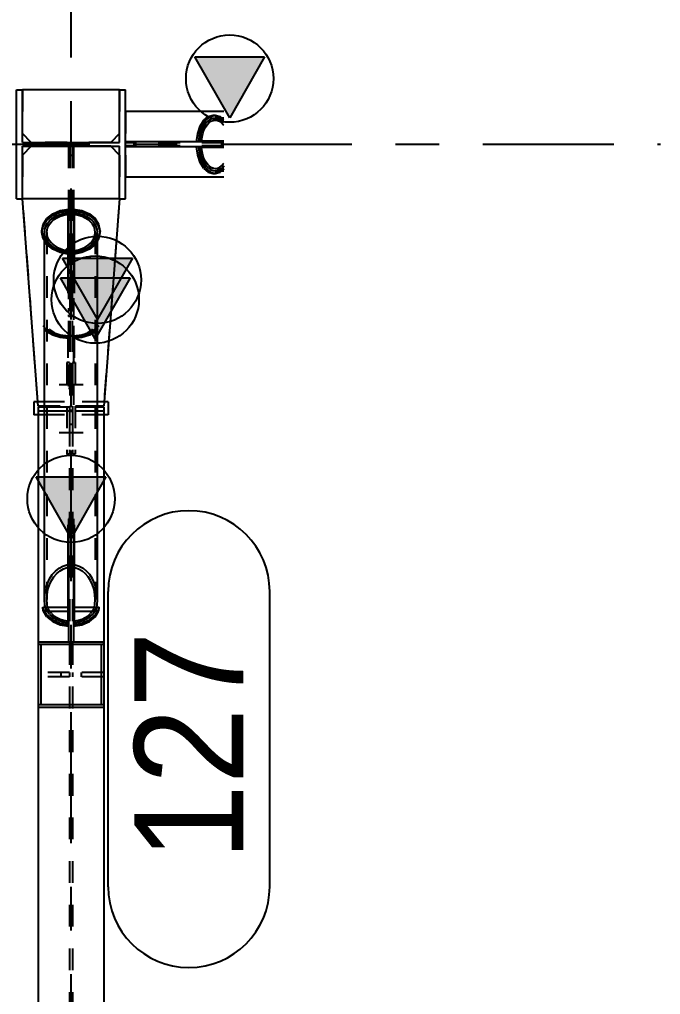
# Model space of a CAD drawing. Header units: millimetres. Extents: x 0 to 594, y 0 to 420.
# Drawn here: x 536.05 to 550.73, y 314.78 to 337.11 of the extents above; entities that cross this region are included whole.
import ezdxf

# ---------------------------------------------------------------- set-up
doc = ezdxf.new("R2010")
doc.units = ezdxf.units.MM
doc.header["$MEASUREMENT"] = 0
for name, pattern in [('XKITLINE00', [0]), ('XKITLINE02', [4, 2, -2]), ('XKITLINE03', [6, 3, -1, 1, -1]), ('XKITLINE04', [3, 0.5, -0.5, 0.5, -0.5, 0.5, -0.5])]:
    doc.linetypes.add(name, pattern=pattern)
for name, color, linetype in [('grid', 7, 'Continuous'), ('mark', 7, 'Continuous'), ('part1', 7, 'Continuous')]:
    doc.layers.add(name, color=color, linetype=linetype)
doc.styles.add('STYLE_1', font='ARIAL.TTF', dxfattribs={"height": 0.2})

# ---------------------------------------------------------------- blocks, each defined once
blk = doc.blocks.new('*D35')
at = {"layer": 'grid', "color": 4, "linetype": 'XKITLINE03'}
blk.add_line((563.668, 1427.395), (563.668, 1483.374), dxfattribs=at)
blk = doc.blocks.new('*D37')
at = {"layer": 'grid', "color": 4, "linetype": 'XKITLINE03'}
blk.add_line((525.097, 1473.405), (577.167, 1473.405), dxfattribs=at)
blk = doc.blocks.new('*D39')
at = {"layer": 'part1', "color": 0, "linetype": 'XKITLINE00'}
for p, q in [((562.418, 1472.155), (562.418, 1474.655)), ((562.418, 1474.655), (562.558, 1474.655)), ((562.558, 1473.45), (562.558, 1474.655)), ((564.778, 1474.655), (564.918, 1474.655)), ((564.778, 1473.45), (564.778, 1474.655)), ((564.918, 1472.155), (564.918, 1474.655)), ((562.558, 1473.45), (564.778, 1473.45)), ((562.558, 1473.36), (564.778, 1473.36)), ((562.558, 1472.155), (562.558, 1473.36)), ((564.778, 1472.155), (564.778, 1473.36)), ((562.418, 1472.155), (562.558, 1472.155)), ((564.778, 1472.155), (564.918, 1472.155))]:
    blk.add_line(p, q, dxfattribs=at)
blk = doc.blocks.new('*D75')
at = {"layer": 'part1', "color": 2, "linetype": 'XKITLINE04'}
for p, q in [((562.918, 1467.385), (562.918, 1442.375)), ((564.418, 1467.385), (562.918, 1467.385)), ((563.636, 1467.385), (563.063, 1467.385)), ((564.273, 1467.385), (563.636, 1467.385)), ((562.918, 1467.305), (562.918, 1467.295)), ((563.701, 1467.295), (562.918, 1467.295)), ((564.273, 1467.295), (563.063, 1467.295)), ((563.636, 1467.305), (563.636, 1466.985)), ((563.701, 1467.305), (563.636, 1467.305)), ((563.701, 1467.285), (563.636, 1467.285)), ((563.701, 1467.305), (563.701, 1466.985)), ((564.418, 1467.295), (563.701, 1467.295)), ((564.418, 1467.295), (564.418, 1442.375)), ((563.636, 1466.985), (563.636, 1466.989)), ((563.636, 1466.985), (563.636, 1442.455)), ((563.701, 1466.985), (563.636, 1466.985)), ((563.701, 1466.985), (563.701, 1466.989)), ((563.701, 1466.985), (563.701, 1442.455)), ((562.918, 1462.005), (562.918, 1460.505))]:
    blk.add_line(p, q, dxfattribs=at)
at = {"layer": 'part1', "color": 0, "linetype": 'XKITLINE00'}
for p, q in [((562.918, 1467.385), (562.918, 1462.005)), ((563.063, 1467.385), (562.918, 1467.385)), ((564.418, 1467.385), (564.273, 1467.385)), ((564.418, 1467.385), (564.418, 1462.005)), ((563.063, 1467.295), (562.918, 1467.295)), ((564.418, 1467.295), (564.273, 1467.295)), ((563.668, 1464.385), (562.868, 1465.785)), ((562.868, 1465.785), (564.468, 1465.785)), ((564.468, 1465.785), (563.668, 1464.385)), ((562.918, 1460.505), (562.918, 1452.505)), ((564.418, 1460.505), (564.418, 1452.505))]:
    blk.add_line(p, q, dxfattribs=at)
blk.add_circle((563.668, 1465.285), 1, dxfattribs=at)
at = {"layer": 'part1', "color": 0}
blk.add_solid([(562.868, 1465.785), (564.468, 1465.785), (562.868, 1465.785), (563.668, 1464.385)], dxfattribs=at)
blk = doc.blocks.new('*D76')
at = {"layer": 'part1', "color": 0, "linetype": 'XKITLINE00'}
for p, q in [((564.224, 1468.948), (563.424, 1470.348)), ((563.424, 1470.348), (565.024, 1470.348)), ((565.024, 1470.348), (564.224, 1468.948))]:
    blk.add_line(p, q, dxfattribs=at)
at = {"layer": 'part1', "color": 2, "linetype": 'XKITLINE04'}
for p, q in [((563.129, 1469.155), (563.112, 1469.176)), ((563.179, 1469.114), (563.129, 1469.155)), ((563.174, 1469.167), (563.166, 1469.176)), ((563.174, 1469.167), (563.219, 1469.129)), ((563.179, 1469.114), (563.24, 1469.078)), ((563.219, 1469.129), (563.276, 1469.096)), ((564.061, 1469.096), (564.117, 1469.129)), ((564.096, 1469.078), (564.158, 1469.114)), ((564.117, 1469.129), (564.163, 1469.167)), ((564.207, 1469.155), (564.158, 1469.114)), ((564.163, 1469.167), (564.17, 1469.176)), ((564.207, 1469.155), (564.224, 1469.176)), ((563.24, 1469.078), (563.313, 1469.047)), ((563.276, 1469.096), (563.342, 1469.067)), ((563.313, 1469.047), (563.394, 1469.022)), ((563.342, 1469.067), (563.416, 1469.044)), ((563.394, 1469.022), (563.481, 1469.003)), ((563.416, 1469.044), (563.497, 1469.027)), ((563.481, 1469.003), (563.574, 1468.992)), ((563.497, 1469.027), (563.581, 1469.017)), ((563.574, 1468.992), (563.598, 1468.991)), ((563.581, 1469.017), (563.598, 1469.017)), ((563.598, 1469.017), (563.598, 1468.451)), ((563.738, 1469.017), (563.738, 1468.451)), ((563.738, 1469.017), (563.755, 1469.017)), ((563.738, 1468.991), (563.763, 1468.992)), ((563.755, 1469.017), (563.84, 1469.027)), ((563.763, 1468.992), (563.855, 1469.003)), ((563.84, 1469.027), (563.92, 1469.044)), ((563.855, 1469.003), (563.943, 1469.022)), ((563.92, 1469.044), (563.994, 1469.067)), ((563.943, 1469.022), (564.024, 1469.047)), ((563.994, 1469.067), (564.061, 1469.096)), ((564.024, 1469.047), (564.096, 1469.078))]:
    blk.add_line(p, q, dxfattribs=at)
at = {"layer": 'part1', "color": 0, "linetype": 'XKITLINE00'}
blk.add_circle((564.224, 1469.848), 1, dxfattribs=at)
at = {"layer": 'part1', "color": 0}
blk.add_solid([(563.424, 1470.348), (565.024, 1470.348), (563.424, 1470.348), (564.224, 1468.948)], dxfattribs=at)
blk = doc.blocks.new('*D79')
at = {"layer": 'part1', "color": 0, "linetype": 'XKITLINE00'}
for p, q in [((562.918, 1462.005), (562.918, 1460.505)), ((564.418, 1462.005), (562.918, 1462.005)), ((564.418, 1462.005), (564.418, 1460.505)), ((562.978, 1461.945), (562.978, 1460.565)), ((564.358, 1461.945), (562.978, 1461.945)), ((564.358, 1461.945), (564.358, 1460.565)), ((564.418, 1460.505), (562.918, 1460.505)), ((564.358, 1460.565), (562.978, 1460.565))]:
    blk.add_line(p, q, dxfattribs=at)
at = {"layer": 'part1', "color": 2, "linetype": 'XKITLINE04'}
for p, q in [((564.418, 1461.945), (564.418, 1462.005)), ((562.978, 1461.945), (562.918, 1461.945)), ((564.418, 1461.945), (564.358, 1461.945)), ((562.978, 1460.565), (562.918, 1460.565)), ((564.418, 1460.565), (564.358, 1460.565))]:
    blk.add_line(p, q, dxfattribs=at)
blk = doc.blocks.new('*D81')
at = {"layer": 'part1', "color": 0, "linetype": 'XKITLINE00'}
for p, q in [((563.313, 1471.754), (563.394, 1471.791)), ((563.394, 1471.791), (563.481, 1471.818)), ((563.481, 1471.818), (563.574, 1471.835)), ((563.574, 1471.835), (563.598, 1471.836)), ((563.598, 1471.836), (563.598, 1470.498)), ((563.738, 1471.836), (563.763, 1471.835)), ((563.738, 1471.836), (563.738, 1470.498)), ((563.763, 1471.835), (563.855, 1471.818)), ((563.855, 1471.818), (563.943, 1471.791)), ((563.943, 1471.791), (564.024, 1471.754)), ((563.093, 1471.527), (563.129, 1471.593)), ((563.129, 1471.593), (563.179, 1471.653)), ((563.179, 1471.653), (563.24, 1471.707)), ((563.24, 1471.707), (563.313, 1471.754)), ((564.024, 1471.754), (564.096, 1471.707)), ((564.096, 1471.707), (564.158, 1471.653)), ((564.207, 1471.593), (564.158, 1471.653)), ((564.244, 1471.527), (564.207, 1471.593)), ((563.063, 1471.387), (563.071, 1471.458)), ((563.063, 1462.978), (563.063, 1471.387)), ((563.071, 1471.458), (563.093, 1471.527)), ((564.266, 1471.458), (564.244, 1471.527)), ((564.273, 1471.387), (564.266, 1471.458)), ((564.273, 1462.978), (564.273, 1471.387)), ((564.273, 1469.4), (563.473, 1470.8)), ((563.473, 1470.8), (565.073, 1470.8)), ((565.073, 1470.8), (564.273, 1469.4)), ((563.598, 1470.498), (563.668, 1470.503)), ((563.668, 1470.503), (563.738, 1470.498)), ((563.608, 1464.687), (563.598, 1464.687)), ((563.598, 1464.687), (563.598, 1462.8)), ((563.608, 1464.65), (563.598, 1464.649)), ((563.738, 1464.687), (563.728, 1464.687)), ((563.738, 1464.649), (563.728, 1464.65)), ((563.738, 1464.687), (563.738, 1462.8)), ((563.481, 1463.745), (563.574, 1463.775)), ((563.574, 1463.775), (563.598, 1463.778)), ((563.608, 1463.825), (563.598, 1463.826)), ((563.608, 1463.788), (563.598, 1463.788)), ((563.738, 1463.826), (563.728, 1463.825)), ((563.738, 1463.788), (563.728, 1463.788)), ((563.738, 1463.778), (563.763, 1463.775)), ((563.763, 1463.775), (563.855, 1463.745)), ((563.179, 1463.452), (563.24, 1463.549)), ((563.24, 1463.549), (563.313, 1463.631)), ((563.276, 1463.501), (563.342, 1463.577)), ((563.313, 1463.631), (563.394, 1463.697)), ((563.342, 1463.577), (563.416, 1463.638)), ((563.394, 1463.697), (563.481, 1463.745)), ((563.416, 1463.638), (563.497, 1463.682)), ((563.497, 1463.682), (563.581, 1463.709)), ((563.581, 1463.709), (563.598, 1463.711)), ((563.738, 1463.711), (563.755, 1463.709)), ((563.755, 1463.709), (563.84, 1463.682)), ((563.84, 1463.682), (563.92, 1463.638)), ((563.855, 1463.745), (563.943, 1463.697)), ((563.92, 1463.638), (563.994, 1463.577)), ((563.943, 1463.697), (564.024, 1463.631)), ((564.061, 1463.501), (563.994, 1463.577)), ((564.096, 1463.549), (564.024, 1463.631)), ((564.158, 1463.452), (564.096, 1463.549)), ((563.093, 1463.227), (563.129, 1463.344)), ((563.129, 1463.344), (563.179, 1463.452)), ((563.14, 1463.206), (563.174, 1463.314)), ((563.174, 1463.314), (563.219, 1463.413)), ((563.219, 1463.413), (563.276, 1463.501)), ((564.117, 1463.413), (564.061, 1463.501)), ((564.163, 1463.314), (564.117, 1463.413)), ((564.207, 1463.344), (564.158, 1463.452)), ((564.196, 1463.206), (564.163, 1463.314)), ((564.244, 1463.227), (564.207, 1463.344)), ((563.063, 1462.978), (563.071, 1463.104)), ((563.071, 1463.104), (563.093, 1463.227)), ((563.113, 1462.978), (563.12, 1463.093)), ((563.12, 1463.093), (563.14, 1463.206)), ((564.216, 1463.093), (564.196, 1463.206)), ((564.223, 1462.978), (564.216, 1463.093)), ((564.266, 1463.104), (564.244, 1463.227)), ((564.273, 1462.978), (564.266, 1463.104)), ((563.071, 1462.851), (563.063, 1462.978)), ((563.12, 1462.862), (563.113, 1462.978)), ((563.131, 1462.8), (563.12, 1462.862)), ((564.205, 1462.8), (564.216, 1462.862)), ((564.216, 1462.862), (564.223, 1462.978)), ((564.266, 1462.851), (564.273, 1462.978)), ((563.08, 1462.8), (563.071, 1462.851)), ((563.08, 1462.8), (563.131, 1462.8)), ((564.205, 1462.8), (564.257, 1462.8)), ((564.257, 1462.8), (564.266, 1462.851))]:
    blk.add_line(p, q, dxfattribs=at)
at = {"layer": 'part1', "color": 2, "linetype": 'XKITLINE04'}
for p, q in [((563.497, 1471.782), (563.581, 1471.798)), ((563.581, 1471.798), (563.598, 1471.799)), ((563.738, 1471.799), (563.755, 1471.798)), ((563.755, 1471.798), (563.84, 1471.782)), ((563.14, 1471.515), (563.174, 1471.576)), ((563.174, 1471.576), (563.219, 1471.631)), ((563.219, 1471.631), (563.276, 1471.681)), ((563.276, 1471.681), (563.342, 1471.723)), ((563.342, 1471.723), (563.416, 1471.757)), ((563.416, 1471.757), (563.497, 1471.782)), ((563.84, 1471.782), (563.92, 1471.757)), ((563.92, 1471.757), (563.994, 1471.723)), ((563.994, 1471.723), (564.061, 1471.681)), ((564.061, 1471.681), (564.117, 1471.631)), ((564.158, 1471.582), (564.117, 1471.631)), ((564.163, 1471.576), (564.158, 1471.582)), ((564.196, 1471.515), (564.163, 1471.576)), ((563.071, 1471.316), (563.063, 1471.387)), ((563.113, 1471.387), (563.12, 1471.452)), ((563.12, 1471.322), (563.113, 1471.387)), ((563.113, 1471.387), (563.113, 1462.978)), ((563.12, 1471.452), (563.14, 1471.515)), ((564.216, 1471.452), (564.196, 1471.515)), ((564.223, 1471.387), (564.216, 1471.452)), ((564.216, 1471.322), (564.223, 1471.387)), ((564.223, 1471.387), (564.223, 1462.978)), ((564.266, 1471.316), (564.273, 1471.387)), ((563.093, 1471.247), (563.071, 1471.316)), ((563.129, 1471.181), (563.093, 1471.247)), ((563.14, 1471.258), (563.12, 1471.322)), ((563.179, 1471.12), (563.129, 1471.181)), ((563.174, 1471.198), (563.14, 1471.258)), ((563.219, 1471.142), (563.174, 1471.198)), ((563.179, 1471.12), (563.24, 1471.066)), ((563.219, 1471.142), (563.276, 1471.093)), ((564.061, 1471.093), (564.117, 1471.142)), ((564.096, 1471.066), (564.158, 1471.12)), ((564.117, 1471.142), (564.163, 1471.198)), ((564.207, 1471.181), (564.158, 1471.12)), ((564.163, 1471.198), (564.196, 1471.258)), ((564.196, 1471.258), (564.216, 1471.322)), ((564.244, 1471.247), (564.207, 1471.181)), ((564.244, 1471.247), (564.266, 1471.316)), ((563.24, 1471.066), (563.313, 1471.02)), ((563.276, 1471.093), (563.342, 1471.05)), ((563.313, 1471.02), (563.394, 1470.983)), ((563.342, 1471.05), (563.416, 1471.016)), ((563.394, 1470.983), (563.481, 1470.956)), ((563.416, 1471.016), (563.497, 1470.991)), ((563.481, 1470.956), (563.574, 1470.939)), ((563.497, 1470.991), (563.581, 1470.976)), ((563.574, 1470.939), (563.598, 1470.938)), ((563.581, 1470.976), (563.598, 1470.975)), ((563.738, 1470.975), (563.755, 1470.976)), ((563.738, 1470.938), (563.763, 1470.939)), ((563.755, 1470.976), (563.84, 1470.991)), ((563.763, 1470.939), (563.855, 1470.956)), ((563.84, 1470.991), (563.92, 1471.016)), ((563.855, 1470.956), (563.943, 1470.983)), ((563.92, 1471.016), (563.994, 1471.05)), ((563.943, 1470.983), (564.024, 1471.02)), ((563.994, 1471.05), (564.061, 1471.093)), ((564.024, 1471.02), (564.096, 1471.066)), ((563.598, 1470.498), (563.598, 1469.6)), ((563.598, 1470.461), (563.668, 1470.465)), ((563.668, 1470.465), (563.738, 1470.461)), ((563.738, 1470.498), (563.738, 1469.6)), ((563.598, 1469.637), (563.668, 1469.633)), ((563.598, 1469.6), (563.668, 1469.596)), ((563.668, 1469.633), (563.738, 1469.637)), ((563.668, 1469.596), (563.738, 1469.6)), ((563.668, 1464.691), (563.608, 1464.687)), ((563.668, 1464.653), (563.608, 1464.65)), ((563.728, 1464.687), (563.668, 1464.691)), ((563.728, 1464.65), (563.668, 1464.653)), ((563.668, 1463.822), (563.608, 1463.825)), ((563.668, 1463.784), (563.608, 1463.788)), ((563.728, 1463.825), (563.668, 1463.822)), ((563.728, 1463.788), (563.668, 1463.784)), ((563.738, 1463.826), (563.738, 1463.711)), ((563.738, 1463.778), (563.738, 1463.711)), ((563.093, 1462.76), (563.08, 1462.8)), ((563.129, 1462.694), (563.093, 1462.76)), ((563.179, 1462.633), (563.129, 1462.694)), ((563.14, 1462.771), (563.131, 1462.8)), ((563.174, 1462.711), (563.14, 1462.771)), ((563.219, 1462.655), (563.174, 1462.711)), ((563.179, 1462.633), (563.24, 1462.579)), ((563.219, 1462.655), (563.276, 1462.606)), ((563.598, 1462.8), (563.598, 1462.451)), ((563.738, 1462.8), (563.738, 1462.451)), ((564.061, 1462.606), (564.117, 1462.655)), ((564.096, 1462.579), (564.158, 1462.633)), ((564.163, 1462.711), (564.117, 1462.655)), ((564.158, 1462.633), (564.207, 1462.694)), ((564.163, 1462.711), (564.196, 1462.771)), ((564.196, 1462.771), (564.205, 1462.8)), ((564.244, 1462.76), (564.207, 1462.694)), ((564.244, 1462.76), (564.257, 1462.8)), ((563.24, 1462.579), (563.313, 1462.533)), ((563.276, 1462.606), (563.342, 1462.563)), ((563.313, 1462.533), (563.394, 1462.496)), ((563.342, 1462.563), (563.416, 1462.529)), ((563.394, 1462.496), (563.481, 1462.469)), ((563.416, 1462.529), (563.497, 1462.504)), ((563.481, 1462.469), (563.574, 1462.452)), ((563.497, 1462.504), (563.581, 1462.489)), ((563.574, 1462.452), (563.598, 1462.451)), ((563.581, 1462.489), (563.598, 1462.488)), ((563.738, 1462.488), (563.755, 1462.489)), ((563.738, 1462.451), (563.763, 1462.452)), ((563.755, 1462.489), (563.84, 1462.504)), ((563.763, 1462.452), (563.855, 1462.469)), ((563.84, 1462.504), (563.92, 1462.529)), ((563.855, 1462.469), (563.943, 1462.496)), ((563.92, 1462.529), (563.994, 1462.563)), ((563.943, 1462.496), (564.024, 1462.533)), ((563.994, 1462.563), (564.061, 1462.606)), ((564.024, 1462.533), (564.096, 1462.579))]:
    blk.add_line(p, q, dxfattribs=at)
at = {"layer": 'part1', "color": 0, "linetype": 'XKITLINE00'}
blk.add_circle((564.273, 1470.3), 1, dxfattribs=at)
at = {"layer": 'part1', "color": 0}
blk.add_solid([(563.473, 1470.8), (565.073, 1470.8), (563.473, 1470.8), (564.273, 1469.4)], dxfattribs=at)
blk = doc.blocks.new('*D104')
at = {"layer": 'part1', "color": 2, "linetype": 'XKITLINE04'}
for p, q in [((563.638, 1473.36), (563.698, 1473.36)), ((563.638, 1473.36), (563.638, 1467.705)), ((563.638, 1473.36), (563.698, 1473.36)), ((563.698, 1473.36), (563.698, 1467.705)), ((563.638, 1473.16), (563.698, 1473.16)), ((563.638, 1473.16), (563.698, 1473.16)), ((563.638, 1472.155), (563.638, 1467.405)), ((563.698, 1472.155), (563.698, 1467.405)), ((563.638, 1467.705), (563.698, 1467.705)), ((563.638, 1467.705), (563.698, 1467.705)), ((563.638, 1467.405), (563.698, 1467.405)), ((563.638, 1467.405), (563.698, 1467.405))]:
    blk.add_line(p, q, dxfattribs=at)
blk = doc.blocks.new('*D105')
at = {"layer": 'part1', "color": 2, "linetype": 'XKITLINE04'}
for p, q in [((562.758, 1473.36), (562.558, 1473.16)), ((564.578, 1473.36), (562.758, 1473.36)), ((564.778, 1473.16), (564.578, 1473.36)), ((562.558, 1473.16), (562.558, 1472.155)), ((564.778, 1473.16), (564.778, 1472.155)), ((562.918, 1467.405), (562.558, 1472.155)), ((564.778, 1472.155), (564.418, 1467.405)), ((564.418, 1467.405), (562.918, 1467.405))]:
    blk.add_line(p, q, dxfattribs=at)
blk = doc.blocks.new('*D106')
at = {"layer": 'part1', "color": 0, "linetype": 'XKITLINE02'}
blk.add_line((563.393, 1467.905), (563.943, 1467.905), dxfattribs=at)
blk.add_line((563.393, 1467.905), (563.943, 1467.905), dxfattribs=at)
blk.add_line((563.393, 1467.905), (563.943, 1467.905), dxfattribs=at)
blk = doc.blocks.new('*D107')
at = {"layer": 'part1', "color": 0, "linetype": 'XKITLINE02'}
blk.add_line((563.393, 1466.805), (563.943, 1466.805), dxfattribs=at)
blk.add_line((563.393, 1466.805), (563.943, 1466.805), dxfattribs=at)
blk.add_line((563.393, 1466.805), (563.943, 1466.805), dxfattribs=at)
blk = doc.blocks.new('*D108')
at = {"layer": 'part1', "color": 2, "linetype": 'XKITLINE04'}
for p, q in [((562.818, 1467.505), (562.818, 1467.205)), ((564.518, 1467.505), (562.818, 1467.505)), ((564.518, 1467.505), (564.518, 1467.205)), ((564.518, 1467.205), (562.818, 1467.205))]:
    blk.add_line(p, q, dxfattribs=at)
blk = doc.blocks.new('*D109')
at = {"layer": 'part1', "color": 2, "linetype": 'XKITLINE04'}
for p, q in [((563.761, 1468.405), (563.701, 1468.405)), ((563.701, 1468.405), (563.701, 1466.305)), ((563.761, 1468.405), (563.761, 1466.305)), ((563.761, 1466.305), (563.701, 1466.305))]:
    blk.add_line(p, q, dxfattribs=at)
blk = doc.blocks.new('*D110')
at = {"layer": 'part1', "color": 2, "linetype": 'XKITLINE04'}
for p, q in [((563.636, 1468.405), (563.576, 1468.405)), ((563.576, 1468.405), (563.576, 1466.305)), ((563.636, 1468.405), (563.636, 1466.305)), ((563.636, 1466.305), (563.576, 1466.305))]:
    blk.add_line(p, q, dxfattribs=at)
blk = doc.blocks.new('*D111')
at = {"layer": 'part1', "color": 2, "linetype": 'XKITLINE04'}
for p, q in [((563.636, 1461.305), (562.918, 1461.305)), ((562.918, 1461.305), (562.918, 1461.205)), ((563.436, 1461.305), (563.436, 1461.205)), ((563.636, 1461.305), (563.636, 1461.205)), ((563.636, 1461.205), (562.918, 1461.205))]:
    blk.add_line(p, q, dxfattribs=at)
blk = doc.blocks.new('*D112')
at = {"layer": 'part1', "color": 2, "linetype": 'XKITLINE04'}
for p, q in [((564.418, 1461.305), (563.701, 1461.305)), ((563.701, 1461.305), (563.701, 1461.205)), ((563.901, 1461.305), (563.901, 1461.205)), ((564.418, 1461.305), (564.418, 1461.205)), ((564.418, 1461.205), (563.701, 1461.205))]:
    blk.add_line(p, q, dxfattribs=at)
blk = doc.blocks.new('*D121')
at = {"layer": 'part1', "color": 2, "linetype": 'XKITLINE04'}
for p, q in [((562.558, 1474.655), (562.558, 1473.65)), ((564.778, 1474.655), (562.558, 1474.655)), ((564.778, 1474.655), (564.778, 1473.65)), ((562.758, 1473.45), (562.558, 1473.65)), ((564.778, 1473.65), (564.578, 1473.45)), ((564.578, 1473.45), (562.758, 1473.45))]:
    blk.add_line(p, q, dxfattribs=at)
blk = doc.blocks.new('*D127')
at = {"layer": 'part1', "color": 2, "linetype": 'XKITLINE04'}
for p, q in [((562.758, 1473.36), (562.558, 1473.16)), ((564.578, 1473.36), (562.758, 1473.36)), ((564.778, 1473.16), (564.578, 1473.36)), ((562.558, 1473.16), (562.558, 1472.155)), ((564.778, 1473.16), (564.778, 1472.155)), ((564.273, 1467.405), (563.063, 1467.405))]:
    blk.add_line(p, q, dxfattribs=at)
at = {"layer": 'part1', "color": 0, "linetype": 'XKITLINE00'}
for p, q in [((562.918, 1467.405), (562.558, 1472.155)), ((564.778, 1472.155), (564.418, 1467.405)), ((563.063, 1467.405), (562.918, 1467.405)), ((564.418, 1467.405), (564.273, 1467.405))]:
    blk.add_line(p, q, dxfattribs=at)
blk = doc.blocks.new('*D128')
at = {"layer": 'part1', "color": 2, "linetype": 'XKITLINE04'}
for p, q in [((564.418, 1462.005), (562.918, 1462.005)), ((562.918, 1462.005), (562.918, 1460.505)), ((564.418, 1462.005), (564.418, 1460.505)), ((564.418, 1460.505), (562.918, 1460.505))]:
    blk.add_line(p, q, dxfattribs=at)
blk = doc.blocks.new('*D129')
at = {"layer": 'part1', "color": 0, "linetype": 'XKITLINE00'}
for p, q in [((562.818, 1467.505), (562.818, 1467.205)), ((562.911, 1467.505), (562.818, 1467.505)), ((564.518, 1467.505), (564.426, 1467.505)), ((564.518, 1467.505), (564.518, 1467.205)), ((562.918, 1467.205), (562.818, 1467.205)), ((564.518, 1467.205), (564.418, 1467.205))]:
    blk.add_line(p, q, dxfattribs=at)
at = {"layer": 'part1', "color": 2, "linetype": 'XKITLINE04'}
for p, q in [((564.426, 1467.505), (562.911, 1467.505)), ((564.418, 1467.205), (562.918, 1467.205))]:
    blk.add_line(p, q, dxfattribs=at)
blk = doc.blocks.new('*D131')
at = {"layer": 'part1', "color": 2, "linetype": 'XKITLINE04'}
for p, q in [((562.558, 1474.655), (562.558, 1473.65)), ((564.778, 1474.655), (562.558, 1474.655)), ((564.778, 1474.655), (564.778, 1473.65)), ((562.758, 1473.45), (562.558, 1473.65)), ((564.778, 1473.65), (564.578, 1473.45)), ((564.578, 1473.45), (562.758, 1473.45))]:
    blk.add_line(p, q, dxfattribs=at)
blk = doc.blocks.new('*D132')
at = {"layer": 'part1', "color": 2, "linetype": 'XKITLINE04'}
for p, q in [((564.778, 1474.655), (562.558, 1474.655)), ((562.558, 1474.655), (562.558, 1473.65)), ((564.778, 1474.655), (564.778, 1473.65)), ((562.758, 1473.45), (562.558, 1473.65)), ((564.778, 1473.65), (564.578, 1473.45)), ((564.578, 1473.45), (562.758, 1473.45))]:
    blk.add_line(p, q, dxfattribs=at)
blk = doc.blocks.new('*D133')
at = {"layer": 'part1', "color": 2, "linetype": 'XKITLINE04'}
for p, q in [((562.758, 1473.36), (562.558, 1473.16)), ((564.578, 1473.36), (562.758, 1473.36)), ((564.778, 1473.16), (564.578, 1473.36)), ((562.558, 1473.16), (562.558, 1472.155)), ((564.778, 1473.16), (564.778, 1472.155)), ((564.778, 1472.155), (562.558, 1472.155))]:
    blk.add_line(p, q, dxfattribs=at)
blk = doc.blocks.new('*D134')
at = {"layer": 'part1', "color": 2, "linetype": 'XKITLINE04'}
for p, q in [((564.778, 1474.655), (562.558, 1474.655)), ((562.558, 1474.655), (562.558, 1473.65)), ((564.778, 1474.655), (564.778, 1473.65)), ((562.758, 1473.45), (562.558, 1473.65)), ((564.778, 1473.65), (564.578, 1473.45)), ((564.578, 1473.45), (562.758, 1473.45))]:
    blk.add_line(p, q, dxfattribs=at)
blk = doc.blocks.new('*D162')
at = {"layer": 'part1', "color": 0, "linetype": 'XKITLINE00'}
for p, q in [((563.608, 1464.827), (563.608, 1462.005)), ((563.728, 1464.827), (563.608, 1464.827)), ((563.728, 1464.827), (563.728, 1462.005)), ((563.728, 1462.005), (563.608, 1462.005))]:
    blk.add_line(p, q, dxfattribs=at)
at = {"layer": 'part1', "color": 2, "linetype": 'XKITLINE04'}
blk.add_line((563.608, 1463.621), (563.728, 1463.621), dxfattribs=at)
blk = doc.blocks.new('*D163')
at = {"layer": 'part1', "color": 2, "linetype": 'XKITLINE04'}
for p, q in [((563.032, 1462.754), (563.023, 1462.8)), ((563.116, 1462.622), (563.032, 1462.754)), ((563.608, 1462.71), (563.608, 1462.364)), ((563.116, 1462.622), (563.249, 1462.513)), ((563.249, 1462.513), (563.418, 1462.438)), ((563.418, 1462.438), (563.608, 1462.404)), ((563.418, 1462.399), (563.418, 1462.438))]:
    blk.add_line(p, q, dxfattribs=at)
at = {"layer": 'part1', "color": 0, "linetype": 'XKITLINE00'}
for p, q in [((563.023, 1462.8), (563.608, 1462.8)), ((563.032, 1462.719), (563.023, 1462.8)), ((563.035, 1462.71), (563.032, 1462.719)), ((563.035, 1462.71), (563.608, 1462.71)), ((563.116, 1462.582), (563.035, 1462.71)), ((563.608, 1462.8), (563.608, 1462.71)), ((563.116, 1462.582), (563.249, 1462.474)), ((563.249, 1462.474), (563.418, 1462.399)), ((563.418, 1462.399), (563.608, 1462.364))]:
    blk.add_line(p, q, dxfattribs=at)
blk = doc.blocks.new('*D164')
at = {"layer": 'part1', "color": 0, "linetype": 'XKITLINE00'}
for p, q in [((563.728, 1462.8), (563.728, 1462.71)), ((563.728, 1462.8), (564.313, 1462.8)), ((563.728, 1462.71), (564.301, 1462.71)), ((564.22, 1462.582), (564.301, 1462.71)), ((564.301, 1462.71), (564.304, 1462.719)), ((564.304, 1462.719), (564.313, 1462.8)), ((563.919, 1462.399), (564.088, 1462.474)), ((564.088, 1462.474), (564.22, 1462.582)), ((563.728, 1462.364), (563.919, 1462.399))]:
    blk.add_line(p, q, dxfattribs=at)
at = {"layer": 'part1', "color": 2, "linetype": 'XKITLINE04'}
for p, q in [((563.728, 1462.71), (563.728, 1462.364)), ((564.304, 1462.754), (564.22, 1462.622)), ((564.304, 1462.754), (564.313, 1462.8)), ((563.728, 1462.404), (563.919, 1462.438)), ((563.919, 1462.438), (564.088, 1462.513)), ((563.919, 1462.399), (563.919, 1462.438)), ((564.088, 1462.513), (564.22, 1462.622))]:
    blk.add_line(p, q, dxfattribs=at)
blk = doc.blocks.new('*D165')
at = {"layer": 'mark', "color": 1, "linetype": 'XKITLINE00'}
for p, q in [((564.518, 1456.4), (564.518, 1463.163)), ((568.218, 1456.4), (568.218, 1463.163))]:
    blk.add_line(p, q, dxfattribs=at)
for centre, start, end in [((566.368, 1463.163), 0, 180), ((566.368, 1456.4), 180, 0)]:
    blk.add_arc(centre, 1.85, start, end, dxfattribs=at)
at = {"layer": 'mark', "color": 1, "style": 'STYLE_1', "width": 0.9}
blk.add_text('127', height=2.5, rotation=90.0002, dxfattribs=at).set_placement((567.618, 1457))
blk = doc.blocks.new('*D176')
at = {"layer": 'part1', "color": 0, "linetype": 'XKITLINE00'}
for p, q in [((567.302, 1474.01), (566.502, 1475.41)), ((566.502, 1475.41), (568.102, 1475.41)), ((568.102, 1475.41), (567.302, 1474.01))]:
    blk.add_line(p, q, dxfattribs=at)
at = {"layer": 'part1', "color": 2, "linetype": 'XKITLINE04'}
for p, q in [((566.69, 1473.76), (566.725, 1473.832)), ((566.713, 1473.731), (566.746, 1473.797)), ((566.725, 1473.832), (566.767, 1473.894)), ((566.746, 1473.797), (566.783, 1473.854)), ((566.767, 1473.894), (566.813, 1473.944)), ((566.783, 1473.854), (566.826, 1473.899)), ((566.813, 1473.944), (566.863, 1473.98)), ((566.826, 1473.899), (566.872, 1473.932)), ((566.863, 1473.98), (566.916, 1474.002)), ((566.872, 1473.932), (566.92, 1473.953)), ((566.916, 1474.002), (566.97, 1474.01)), ((566.92, 1473.953), (566.97, 1473.96)), ((566.97, 1474.01), (567.024, 1474.002)), ((566.97, 1474.01), (567.167, 1474.01)), ((566.97, 1473.96), (567.019, 1473.953)), ((566.97, 1473.96), (567.167, 1473.96)), ((567.019, 1473.953), (567.068, 1473.932)), ((567.024, 1474.002), (567.076, 1473.98)), ((567.068, 1473.932), (567.114, 1473.899)), ((567.127, 1473.944), (567.076, 1473.98)), ((567.156, 1473.854), (567.114, 1473.899)), ((567.167, 1473.9), (567.127, 1473.944)), ((567.167, 1473.836), (567.156, 1473.854)), ((566.628, 1473.499), (566.641, 1473.591)), ((566.641, 1473.591), (566.662, 1473.679)), ((566.657, 1473.491), (566.668, 1473.576)), ((566.662, 1473.679), (566.69, 1473.76)), ((566.668, 1473.576), (566.687, 1473.656)), ((566.687, 1473.656), (566.713, 1473.731)), ((566.627, 1473.475), (566.628, 1473.499)), ((567.167, 1473.475), (566.627, 1473.475)), ((566.656, 1473.475), (566.657, 1473.491)), ((566.628, 1473.31), (566.627, 1473.335)), ((567.167, 1473.335), (566.627, 1473.335)), ((566.641, 1473.218), (566.628, 1473.31)), ((566.662, 1473.13), (566.641, 1473.218)), ((566.657, 1473.318), (566.656, 1473.335)), ((566.668, 1473.233), (566.657, 1473.318)), ((566.69, 1473.049), (566.662, 1473.13)), ((566.687, 1473.153), (566.668, 1473.233)), ((566.713, 1473.078), (566.687, 1473.153)), ((566.725, 1472.977), (566.69, 1473.049)), ((566.746, 1473.012), (566.713, 1473.078)), ((566.767, 1472.915), (566.725, 1472.977)), ((566.783, 1472.956), (566.746, 1473.012)), ((566.813, 1472.865), (566.767, 1472.915)), ((566.826, 1472.91), (566.783, 1472.956)), ((566.826, 1472.91), (566.872, 1472.877)), ((567.068, 1472.877), (567.114, 1472.91)), ((567.114, 1472.91), (567.156, 1472.956)), ((567.127, 1472.865), (567.167, 1472.909)), ((567.156, 1472.956), (567.167, 1472.973)), ((566.813, 1472.865), (566.863, 1472.829)), ((566.863, 1472.829), (566.916, 1472.807)), ((566.872, 1472.877), (566.92, 1472.856)), ((566.916, 1472.807), (566.97, 1472.8)), ((566.92, 1472.856), (566.97, 1472.85)), ((566.97, 1472.85), (567.019, 1472.856)), ((566.97, 1472.85), (567.167, 1472.85)), ((566.97, 1472.8), (567.024, 1472.807)), ((566.97, 1472.8), (567.167, 1472.8)), ((567.019, 1472.856), (567.068, 1472.877)), ((567.024, 1472.807), (567.076, 1472.829)), ((567.127, 1472.865), (567.076, 1472.829))]:
    blk.add_line(p, q, dxfattribs=at)
at = {"layer": 'part1', "color": 0, "linetype": 'XKITLINE00'}
blk.add_circle((567.302, 1474.91), 1, dxfattribs=at)
at = {"layer": 'part1', "color": 0}
blk.add_solid([(566.502, 1475.41), (568.102, 1475.41), (566.502, 1475.41), (567.302, 1474.01)], dxfattribs=at)
blk = doc.blocks.new('*D177')
at = {"layer": 'part1', "color": 2, "linetype": 'XKITLINE04'}
for p, q in [((563.116, 1469.158), (563.034, 1469.245)), ((563.116, 1469.107), (563.051, 1469.176)), ((563.249, 1469.085), (563.116, 1469.158)), ((563.249, 1469.033), (563.116, 1469.107)), ((563.608, 1469.245), (563.608, 1468.96)), ((563.418, 1469.035), (563.249, 1469.085)), ((563.418, 1468.983), (563.249, 1469.033)), ((563.608, 1469.011), (563.418, 1469.035)), ((563.418, 1468.983), (563.418, 1469.035)), ((563.608, 1468.96), (563.418, 1468.983))]:
    blk.add_line(p, q, dxfattribs=at)
blk = doc.blocks.new('*D178')
at = {"layer": 'part1', "color": 2, "linetype": 'XKITLINE04'}
for p, q in [((563.728, 1469.245), (563.728, 1468.96)), ((564.22, 1469.158), (564.088, 1469.085)), ((564.22, 1469.107), (564.088, 1469.033)), ((564.302, 1469.245), (564.22, 1469.158)), ((564.285, 1469.176), (564.22, 1469.107)), ((563.919, 1469.035), (563.728, 1469.011)), ((563.919, 1468.983), (563.728, 1468.96)), ((564.088, 1469.085), (563.919, 1469.035)), ((563.919, 1468.983), (563.919, 1469.035)), ((564.088, 1469.033), (563.919, 1468.983))]:
    blk.add_line(p, q, dxfattribs=at)
blk = doc.blocks.new('*D179')
at = {"layer": 'part1', "color": 2, "linetype": 'XKITLINE04'}
for p, q in [((563.608, 1473.36), (563.608, 1467.44)), ((563.608, 1473.36), (563.728, 1473.36)), ((563.728, 1473.36), (563.728, 1471.883)), ((563.608, 1473.16), (563.728, 1473.16)), ((563.728, 1471.883), (563.728, 1467.44)), ((563.608, 1467.82), (563.728, 1467.82))]:
    blk.add_line(p, q, dxfattribs=at)
blk = doc.blocks.new('*D180')
at = {"layer": 'part1', "color": 0, "linetype": 'XKITLINE00'}
for p, q in [((567.302, 1474.01), (566.502, 1475.41)), ((566.502, 1475.41), (568.102, 1475.41)), ((568.102, 1475.41), (567.302, 1474.01)), ((566.69, 1473.76), (566.725, 1473.832)), ((566.725, 1473.832), (566.767, 1473.894)), ((566.767, 1473.894), (566.813, 1473.944)), ((566.813, 1473.944), (566.863, 1473.98)), ((566.863, 1473.98), (566.916, 1474.002)), ((566.916, 1474.002), (566.97, 1474.01)), ((566.97, 1474.01), (567.167, 1474.01)), ((566.628, 1473.499), (566.641, 1473.591)), ((566.641, 1473.591), (566.662, 1473.679)), ((566.662, 1473.679), (566.69, 1473.76)), ((566.627, 1473.475), (566.628, 1473.499)), ((567.167, 1473.475), (566.627, 1473.475)), ((567.167, 1473.335), (566.627, 1473.335)), ((566.628, 1473.31), (566.627, 1473.335)), ((566.641, 1473.218), (566.628, 1473.31)), ((566.662, 1473.13), (566.641, 1473.218)), ((566.69, 1473.049), (566.662, 1473.13)), ((566.725, 1472.977), (566.69, 1473.049)), ((566.767, 1472.915), (566.725, 1472.977)), ((566.813, 1472.865), (566.767, 1472.915)), ((566.813, 1472.865), (566.863, 1472.829)), ((566.863, 1472.829), (566.916, 1472.807)), ((566.916, 1472.807), (566.97, 1472.8)), ((566.97, 1472.8), (567.167, 1472.8))]:
    blk.add_line(p, q, dxfattribs=at)
at = {"layer": 'part1', "color": 2, "linetype": 'XKITLINE04'}
for p, q in [((566.713, 1473.731), (566.746, 1473.797)), ((566.746, 1473.797), (566.783, 1473.854)), ((566.783, 1473.854), (566.826, 1473.899)), ((566.826, 1473.899), (566.872, 1473.932)), ((566.872, 1473.932), (566.92, 1473.953)), ((566.92, 1473.953), (566.97, 1473.96)), ((566.97, 1474.01), (567.024, 1474.002)), ((566.97, 1473.96), (567.167, 1473.96)), ((566.97, 1473.96), (567.019, 1473.953)), ((567.068, 1473.932), (567.019, 1473.953)), ((567.024, 1474.002), (567.076, 1473.98)), ((567.068, 1473.932), (567.114, 1473.899)), ((567.127, 1473.944), (567.076, 1473.98)), ((567.156, 1473.854), (567.114, 1473.899)), ((567.167, 1473.9), (567.127, 1473.944)), ((567.167, 1473.836), (567.156, 1473.854)), ((566.657, 1473.491), (566.668, 1473.576)), ((566.668, 1473.576), (566.687, 1473.656)), ((566.687, 1473.656), (566.713, 1473.731)), ((566.656, 1473.475), (566.657, 1473.491)), ((566.657, 1473.318), (566.656, 1473.335)), ((566.668, 1473.233), (566.657, 1473.318)), ((566.687, 1473.153), (566.668, 1473.233)), ((566.713, 1473.078), (566.687, 1473.153)), ((566.746, 1473.012), (566.713, 1473.078)), ((566.783, 1472.956), (566.746, 1473.012)), ((566.826, 1472.91), (566.783, 1472.956)), ((566.826, 1472.91), (566.872, 1472.877)), ((567.068, 1472.877), (567.114, 1472.91)), ((567.114, 1472.91), (567.156, 1472.956)), ((567.127, 1472.865), (567.167, 1472.909)), ((567.156, 1472.956), (567.167, 1472.973)), ((566.92, 1472.856), (566.872, 1472.877)), ((566.92, 1472.856), (566.97, 1472.85)), ((566.97, 1472.85), (567.019, 1472.856)), ((566.97, 1472.85), (567.167, 1472.85)), ((566.97, 1472.8), (567.024, 1472.807)), ((567.019, 1472.856), (567.068, 1472.877)), ((567.024, 1472.807), (567.076, 1472.829)), ((567.127, 1472.865), (567.076, 1472.829))]:
    blk.add_line(p, q, dxfattribs=at)
at = {"layer": 'part1', "color": 0, "linetype": 'XKITLINE00'}
blk.add_circle((567.302, 1474.91), 1, dxfattribs=at)
at = {"layer": 'part1', "color": 0}
blk.add_solid([(566.502, 1475.41), (568.102, 1475.41), (566.502, 1475.41), (567.302, 1474.01)], dxfattribs=at)
blk = doc.blocks.new('*D181')
at = {"layer": 'part1', "color": 0, "linetype": 'XKITLINE00'}
for p, q in [((564.778, 1474.655), (562.558, 1474.655)), ((562.758, 1473.45), (562.558, 1473.65)), ((564.778, 1473.65), (564.578, 1473.45))]:
    blk.add_line(p, q, dxfattribs=at)
at = {"layer": 'part1', "color": 2, "linetype": 'XKITLINE04'}
for p, q in [((562.558, 1474.655), (562.558, 1473.65)), ((564.778, 1474.655), (564.778, 1473.65)), ((564.578, 1473.45), (562.758, 1473.45))]:
    blk.add_line(p, q, dxfattribs=at)
blk = doc.blocks.new('*D182')
at = {"layer": 'part1', "color": 0, "linetype": 'XKITLINE00'}
for p, q in [((562.758, 1473.36), (562.558, 1473.16)), ((564.778, 1473.16), (564.578, 1473.36)), ((564.778, 1472.155), (562.558, 1472.155))]:
    blk.add_line(p, q, dxfattribs=at)
at = {"layer": 'part1', "color": 2, "linetype": 'XKITLINE04'}
for p, q in [((564.578, 1473.36), (562.758, 1473.36)), ((562.558, 1473.16), (562.558, 1472.155)), ((564.778, 1473.16), (564.778, 1472.155))]:
    blk.add_line(p, q, dxfattribs=at)
blk = doc.blocks.new('*D183')
at = {"layer": 'part1', "color": 2, "linetype": 'XKITLINE04'}
for p, q in [((563.608, 1473.36), (563.608, 1470.666)), ((563.608, 1473.36), (563.728, 1473.36)), ((563.608, 1473.36), (563.728, 1473.36)), ((563.728, 1473.36), (563.728, 1471.883)), ((563.608, 1473.16), (563.728, 1473.16)), ((563.608, 1470.499), (563.608, 1469.459)), ((563.728, 1470.666), (563.728, 1469.459)), ((563.728, 1469.459), (563.608, 1469.459))]:
    blk.add_line(p, q, dxfattribs=at)
at = {"layer": 'part1', "color": 0, "linetype": 'XKITLINE00'}
for p, q in [((563.608, 1472.155), (563.608, 1470.499)), ((563.728, 1472.155), (563.728, 1470.499)), ((563.608, 1470.666), (563.728, 1470.666))]:
    blk.add_line(p, q, dxfattribs=at)
blk = doc.blocks.new('*D184')
at = {"layer": 'part1', "color": 0, "linetype": 'XKITLINE00'}
for p, q in [((563.116, 1471.705), (563.249, 1471.813)), ((563.249, 1471.813), (563.418, 1471.888)), ((563.249, 1471.773), (563.418, 1471.848)), ((563.418, 1471.888), (563.608, 1471.923)), ((563.418, 1471.848), (563.418, 1471.888)), ((563.418, 1471.848), (563.608, 1471.883)), ((563.003, 1471.427), (563.032, 1471.572)), ((563.032, 1471.572), (563.116, 1471.705)), ((563.032, 1471.532), (563.116, 1471.665)), ((563.116, 1471.665), (563.249, 1471.773)), ((563.003, 1471.387), (563.032, 1471.532)), ((563.003, 1471.387), (563.003, 1471.427)), ((563.032, 1471.241), (563.003, 1471.387)), ((563.063, 1471.193), (563.032, 1471.241)), ((563.608, 1470.891), (563.598, 1470.892))]:
    blk.add_line(p, q, dxfattribs=at)
at = {"layer": 'part1', "color": 2, "linetype": 'XKITLINE04'}
for p, q in [((563.608, 1471.923), (563.608, 1470.891)), ((563.032, 1471.281), (563.003, 1471.427)), ((563.116, 1471.148), (563.032, 1471.281)), ((563.116, 1471.109), (563.063, 1471.193)), ((563.116, 1471.148), (563.249, 1471.04)), ((563.249, 1471), (563.116, 1471.109)), ((563.249, 1471.04), (563.418, 1470.965)), ((563.418, 1470.925), (563.249, 1471)), ((563.608, 1470.93), (563.418, 1470.965)), ((563.418, 1470.925), (563.418, 1470.965)), ((563.598, 1470.892), (563.418, 1470.925))]:
    blk.add_line(p, q, dxfattribs=at)
blk = doc.blocks.new('*D185')
at = {"layer": 'part1', "color": 2, "linetype": 'XKITLINE04'}
for p, q in [((563.728, 1471.923), (563.728, 1470.891)), ((564.333, 1471.427), (564.304, 1471.281)), ((564.088, 1471.04), (564.22, 1471.148)), ((564.22, 1471.148), (564.304, 1471.281)), ((564.273, 1471.193), (564.22, 1471.109)), ((563.919, 1470.965), (563.728, 1470.93)), ((563.919, 1470.925), (563.738, 1470.892)), ((563.919, 1470.965), (564.088, 1471.04)), ((564.088, 1471), (563.919, 1470.925)), ((563.919, 1470.925), (563.919, 1470.965)), ((564.22, 1471.109), (564.088, 1471))]:
    blk.add_line(p, q, dxfattribs=at)
at = {"layer": 'part1', "color": 0, "linetype": 'XKITLINE00'}
for p, q in [((563.728, 1471.923), (563.919, 1471.888)), ((563.728, 1471.883), (563.919, 1471.848)), ((563.919, 1471.848), (563.919, 1471.888)), ((563.919, 1471.888), (564.088, 1471.813)), ((563.919, 1471.848), (564.088, 1471.773)), ((564.088, 1471.813), (564.22, 1471.705)), ((564.088, 1471.773), (564.22, 1471.665)), ((564.304, 1471.572), (564.22, 1471.705)), ((564.304, 1471.532), (564.22, 1471.665)), ((564.333, 1471.427), (564.304, 1471.572)), ((564.333, 1471.387), (564.304, 1471.532)), ((564.304, 1471.241), (564.333, 1471.387)), ((564.333, 1471.387), (564.333, 1471.427)), ((564.304, 1471.241), (564.273, 1471.193)), ((563.738, 1470.892), (563.728, 1470.891))]:
    blk.add_line(p, q, dxfattribs=at)
blk = doc.blocks.new('*D186')
at = {"layer": 'part1', "color": 0, "linetype": 'XKITLINE00'}
for p, q in [((567.167, 1474.155), (564.918, 1474.155)), ((567.167, 1472.655), (564.918, 1472.655))]:
    blk.add_line(p, q, dxfattribs=at)
at = {"layer": 'part1', "color": 2, "linetype": 'XKITLINE04'}
for p, q in [((564.918, 1474.155), (564.918, 1472.655)), ((567.167, 1473.437), (564.918, 1473.437)), ((567.167, 1473.372), (564.918, 1473.372))]:
    blk.add_line(p, q, dxfattribs=at)
blk = doc.blocks.new('*D187')
at = {"layer": 'part1', "color": 0, "linetype": 'XKITLINE00'}
for p, q in [((564.918, 1473.345), (564.918, 1473.465)), ((567.167, 1473.465), (564.918, 1473.465)), ((567.167, 1473.345), (564.918, 1473.345))]:
    blk.add_line(p, q, dxfattribs=at)
at = {"layer": 'part1', "color": 2, "linetype": 'XKITLINE04'}
for p, q in [((564.918, 1473.345), (564.918, 1473.465)), ((565.118, 1473.345), (565.118, 1473.465))]:
    blk.add_line(p, q, dxfattribs=at)
blk = doc.blocks.new('*D188')
at = {"layer": 'part1', "color": 2, "linetype": 'XKITLINE04'}
for p, q in [((567.167, 1473.465), (564.918, 1473.465)), ((564.918, 1473.345), (564.918, 1473.465)), ((564.918, 1473.345), (564.918, 1473.465)), ((565.118, 1473.345), (565.118, 1473.465)), ((567.167, 1473.345), (564.918, 1473.345))]:
    blk.add_line(p, q, dxfattribs=at)
blk = doc.blocks.new('*D189')
at = {"layer": 'part1', "color": 0, "linetype": 'XKITLINE00'}
for p, q in [((566.569, 1473.154), (566.542, 1473.345)), ((566.626, 1472.985), (566.569, 1473.154)), ((566.569, 1473.154), (566.618, 1473.154)), ((566.618, 1473.154), (566.592, 1473.345)), ((566.675, 1472.985), (566.618, 1473.154)), ((566.708, 1472.853), (566.626, 1472.985)), ((566.758, 1472.853), (566.675, 1472.985)), ((566.708, 1472.853), (566.81, 1472.768)), ((566.758, 1472.853), (566.859, 1472.768)), ((566.81, 1472.768), (566.92, 1472.74)), ((566.859, 1472.768), (566.97, 1472.74)), ((566.92, 1472.74), (566.97, 1472.74)), ((566.97, 1472.74), (567.08, 1472.768)), ((567.118, 1472.8), (567.08, 1472.768))]:
    blk.add_line(p, q, dxfattribs=at)
at = {"layer": 'part1', "color": 2, "linetype": 'XKITLINE04'}
for p, q in [((567.167, 1473.345), (566.542, 1473.345)), ((567.167, 1472.909), (567.132, 1472.853)), ((566.92, 1472.74), (567.031, 1472.768)), ((567.132, 1472.853), (567.031, 1472.768)), ((567.167, 1472.841), (567.118, 1472.8))]:
    blk.add_line(p, q, dxfattribs=at)
blk = doc.blocks.new('*D190')
at = {"layer": 'part1', "color": 0, "linetype": 'XKITLINE00'}
for p, q in [((566.708, 1473.956), (566.81, 1474.041)), ((566.758, 1473.956), (566.859, 1474.041)), ((566.81, 1474.041), (566.92, 1474.07)), ((566.859, 1474.041), (566.97, 1474.07)), ((566.92, 1474.07), (566.97, 1474.07)), ((566.97, 1474.07), (567.08, 1474.041)), ((567.118, 1474.01), (567.08, 1474.041)), ((566.569, 1473.655), (566.626, 1473.824)), ((566.618, 1473.655), (566.675, 1473.824)), ((566.626, 1473.824), (566.708, 1473.956)), ((566.675, 1473.824), (566.758, 1473.956)), ((566.542, 1473.465), (566.569, 1473.655)), ((566.569, 1473.655), (566.618, 1473.655)), ((566.592, 1473.465), (566.618, 1473.655))]:
    blk.add_line(p, q, dxfattribs=at)
at = {"layer": 'part1', "color": 2, "linetype": 'XKITLINE04'}
for p, q in [((566.92, 1474.07), (567.031, 1474.041)), ((567.132, 1473.956), (567.031, 1474.041)), ((567.167, 1473.968), (567.118, 1474.01)), ((567.167, 1473.9), (567.132, 1473.956)), ((567.167, 1473.465), (566.542, 1473.465))]:
    blk.add_line(p, q, dxfattribs=at)
blk = doc.blocks.new('*D191')
at = {"layer": 'part1', "color": 2, "linetype": 'XKITLINE04'}
for p, q in [((567.167, 1473.345), (566.542, 1473.345)), ((566.569, 1473.154), (566.542, 1473.345)), ((566.626, 1472.985), (566.569, 1473.154)), ((566.569, 1473.154), (566.618, 1473.154)), ((566.618, 1473.154), (566.592, 1473.345)), ((566.675, 1472.985), (566.618, 1473.154)), ((566.708, 1472.853), (566.626, 1472.985)), ((566.758, 1472.853), (566.675, 1472.985)), ((567.167, 1472.909), (567.132, 1472.853)), ((566.708, 1472.853), (566.81, 1472.768)), ((566.758, 1472.853), (566.859, 1472.768)), ((566.81, 1472.768), (566.92, 1472.74)), ((566.859, 1472.768), (566.97, 1472.74)), ((566.92, 1472.74), (567.031, 1472.768)), ((566.92, 1472.74), (566.97, 1472.74)), ((566.97, 1472.74), (567.08, 1472.768)), ((567.132, 1472.853), (567.031, 1472.768)), ((567.167, 1472.841), (567.08, 1472.768))]:
    blk.add_line(p, q, dxfattribs=at)
blk = doc.blocks.new('*D192')
at = {"layer": 'part1', "color": 2, "linetype": 'XKITLINE04'}
for p, q in [((566.708, 1473.956), (566.81, 1474.041)), ((566.758, 1473.956), (566.859, 1474.041)), ((566.81, 1474.041), (566.92, 1474.07)), ((566.859, 1474.041), (566.97, 1474.07)), ((566.92, 1474.07), (567.031, 1474.041)), ((566.92, 1474.07), (566.97, 1474.07)), ((566.97, 1474.07), (567.08, 1474.041)), ((567.132, 1473.956), (567.031, 1474.041)), ((567.167, 1473.968), (567.08, 1474.041)), ((566.569, 1473.655), (566.626, 1473.824)), ((566.618, 1473.655), (566.675, 1473.824)), ((566.626, 1473.824), (566.708, 1473.956)), ((566.675, 1473.824), (566.758, 1473.956)), ((567.167, 1473.9), (567.132, 1473.956)), ((566.542, 1473.465), (566.569, 1473.655)), ((566.569, 1473.655), (566.618, 1473.655)), ((566.592, 1473.465), (566.618, 1473.655)), ((567.167, 1473.465), (566.542, 1473.465))]:
    blk.add_line(p, q, dxfattribs=at)

msp = doc.modelspace()

# ---------------------------------------------------------------- block references
at = {"layer": 'grid'}
for name in ['*D35', '*D37']:
    msp.add_blockref(name, (-26.435, -1139.151), dxfattribs=at)
at = {"layer": 'mark'}
msp.add_blockref('*D165', (-26.435, -1139.151), dxfattribs=at)
at = {"layer": 'part1'}
for name in ['*D176', '*D180', '*D39', '*D132', '*D134', '*D181', '*D121', '*D131', '*D186', '*D190', '*D192', '*D133', '*D182', '*D105', '*D127', '*D179', '*D183', '*D104', '*D187', '*D188', '*D189', '*D191', '*D184', '*D185', '*D81', '*D76', '*D177', '*D178', '*D110', '*D109', '*D106', '*D108', '*D129', '*D75', '*D107', '*D162', '*D163', '*D164', '*D79', '*D128', '*D111', '*D112']:
    msp.add_blockref(name, (-26.435, -1139.151), dxfattribs=at)

doc.saveas('drawing.dxf')
